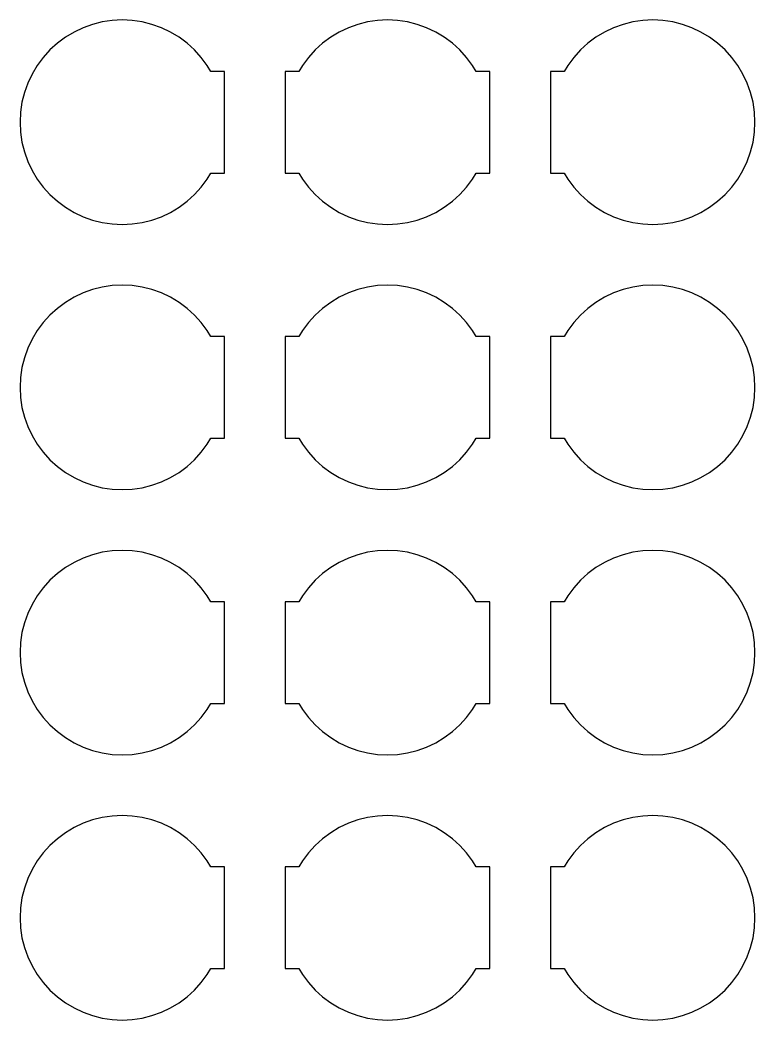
# Model space of a CAD drawing. Extents: x -5 to 101, y -4 to 66.
# Drawn here: x 22.03 to 46.97, y 32.03 to 65.97 of the extents above; entities that cross this region are included whole.
import ezdxf

# ---------------------------------------------------------------- set-up
doc = ezdxf.new("R2010")
doc.units = 0

msp = doc.modelspace()

# ---------------------------------------------------------------- linework, layer by layer
for p, q in [((24.823, 65.9033), (24.4927, 65.8206)), ((25.1599, 65.9533), (24.823, 65.9033)), ((25.5, 65.97), (25.1599, 65.9533)), ((25.8401, 65.9533), (25.5, 65.97)), ((26.177, 65.9033), (25.8401, 65.9533)), ((26.5073, 65.8206), (26.177, 65.9033)), ((33.823, 65.9033), (33.4927, 65.8206)), ((34.1599, 65.9533), (33.823, 65.9033)), ((34.5, 65.97), (34.1599, 65.9533)), ((34.8401, 65.9533), (34.5, 65.97)), ((35.177, 65.9033), (34.8401, 65.9533)), ((35.5073, 65.8206), (35.177, 65.9033)), ((42.823, 65.9033), (42.4927, 65.8206)), ((43.1599, 65.9533), (42.823, 65.9033)), ((43.5, 65.97), (43.1599, 65.9533)), ((43.8401, 65.9533), (43.5, 65.97)), ((44.177, 65.9033), (43.8401, 65.9533)), ((44.5073, 65.8206), (44.177, 65.9033)), ((23.8643, 65.5603), (23.5722, 65.3852)), ((24.1721, 65.7059), (23.8643, 65.5603)), ((24.4927, 65.8206), (24.1721, 65.7059)), ((26.8279, 65.7059), (26.5073, 65.8206)), ((27.1358, 65.5603), (26.8279, 65.7059)), ((27.4278, 65.3852), (27.1358, 65.5603)), ((32.8642, 65.5603), (32.5722, 65.3852)), ((33.1721, 65.7059), (32.8642, 65.5603)), ((33.4927, 65.8206), (33.1721, 65.7059)), ((35.8279, 65.7059), (35.5073, 65.8206)), ((36.1358, 65.5603), (35.8279, 65.7059)), ((36.4278, 65.3852), (36.1358, 65.5603)), ((41.8642, 65.5603), (41.5722, 65.3852)), ((42.1721, 65.7059), (41.8642, 65.5603)), ((42.4927, 65.8206), (42.1721, 65.7059)), ((44.8279, 65.7059), (44.5073, 65.8206)), ((45.1357, 65.5603), (44.8279, 65.7059)), ((45.4278, 65.3852), (45.1357, 65.5603)), ((23.2987, 65.1823), (23.0463, 64.9537)), ((23.5722, 65.3852), (23.2987, 65.1823)), ((27.7014, 65.1823), (27.4278, 65.3852)), ((27.9537, 64.9537), (27.7014, 65.1823)), ((32.2986, 65.1823), (32.0463, 64.9537)), ((32.5722, 65.3852), (32.2986, 65.1823)), ((36.7014, 65.1823), (36.4278, 65.3852)), ((36.9537, 64.9537), (36.7014, 65.1823)), ((41.2986, 65.1823), (41.0463, 64.9537)), ((41.5722, 65.3852), (41.2986, 65.1823)), ((45.7013, 65.1823), (45.4278, 65.3852)), ((45.9537, 64.9537), (45.7013, 65.1823)), ((23.0463, 64.9537), (22.8177, 64.7013)), ((28.1824, 64.7013), (27.9537, 64.9537)), ((32.0463, 64.9537), (31.8176, 64.7013)), ((37.1824, 64.7013), (36.9537, 64.9537)), ((41.0463, 64.9537), (40.8176, 64.7013)), ((46.1823, 64.7013), (45.9537, 64.9537)), ((22.8177, 64.7013), (22.6148, 64.4278)), ((28.3852, 64.4278), (28.1824, 64.7013)), ((31.8176, 64.7013), (31.6148, 64.4278)), ((37.3852, 64.4278), (37.1824, 64.7013)), ((40.8176, 64.7013), (40.6148, 64.4278)), ((46.3852, 64.4278), (46.1823, 64.7013)), ((22.6148, 64.4278), (22.4397, 64.1357)), ((28.5068, 64.225), (28.3852, 64.4278)), ((28.97, 64.225), (28.5068, 64.225)), ((28.97, 60.775), (28.97, 64.225)), ((31.4932, 64.225), (31.03, 64.225)), ((31.03, 64.225), (31.03, 60.775)), ((31.6148, 64.4278), (31.4932, 64.225)), ((37.5068, 64.225), (37.3852, 64.4278)), ((37.97, 64.225), (37.5068, 64.225)), ((37.97, 60.775), (37.97, 64.225)), ((40.4932, 64.225), (40.03, 64.225)), ((40.03, 64.225), (40.03, 60.775)), ((40.6148, 64.4278), (40.4932, 64.225)), ((46.5603, 64.1357), (46.3852, 64.4278)), ((22.2941, 63.8279), (22.1794, 63.5073)), ((22.4397, 64.1357), (22.2941, 63.8279)), ((46.7059, 63.8279), (46.5603, 64.1357)), ((46.8206, 63.5073), (46.7059, 63.8279)), ((22.1794, 63.5073), (22.0967, 63.177)), ((46.9033, 63.177), (46.8206, 63.5073)), ((22.0967, 63.177), (22.0467, 62.8401)), ((46.9533, 62.8401), (46.9033, 63.177)), ((22.0467, 62.8401), (22.03, 62.5)), ((46.97, 62.5), (46.9533, 62.8401)), ((22.03, 62.5), (22.0467, 62.1599)), ((46.9533, 62.1599), (46.97, 62.5)), ((22.0467, 62.1599), (22.0967, 61.823)), ((46.9033, 61.823), (46.9533, 62.1599)), ((22.0967, 61.823), (22.1794, 61.4927)), ((46.8206, 61.4927), (46.9033, 61.823)), ((22.1794, 61.4927), (22.2941, 61.1721)), ((46.7059, 61.1721), (46.8206, 61.4927)), ((22.2941, 61.1721), (22.4397, 60.8643)), ((46.5603, 60.8643), (46.7059, 61.1721)), ((22.4397, 60.8643), (22.6148, 60.5722)), ((28.3852, 60.5722), (28.5068, 60.775)), ((28.5068, 60.775), (28.97, 60.775)), ((31.03, 60.775), (31.4932, 60.775)), ((31.4932, 60.775), (31.6148, 60.5722)), ((37.3852, 60.5722), (37.5068, 60.775)), ((37.5068, 60.775), (37.97, 60.775)), ((40.03, 60.775), (40.4932, 60.775)), ((40.4932, 60.775), (40.6148, 60.5722)), ((46.3852, 60.5722), (46.5603, 60.8643)), ((22.6148, 60.5722), (22.8177, 60.2987)), ((28.1824, 60.2987), (28.3852, 60.5722)), ((31.6148, 60.5722), (31.8176, 60.2987)), ((37.1824, 60.2987), (37.3852, 60.5722)), ((40.6148, 60.5722), (40.8176, 60.2987)), ((46.1823, 60.2987), (46.3852, 60.5722)), ((22.8177, 60.2987), (23.0463, 60.0463)), ((27.9537, 60.0463), (28.1824, 60.2987)), ((31.8176, 60.2987), (32.0463, 60.0463)), ((36.9537, 60.0463), (37.1824, 60.2987)), ((40.8176, 60.2987), (41.0463, 60.0463)), ((45.9537, 60.0463), (46.1823, 60.2987)), ((23.0463, 60.0463), (23.2987, 59.8177)), ((23.2987, 59.8177), (23.5722, 59.6148)), ((27.4278, 59.6148), (27.7014, 59.8177)), ((27.7014, 59.8177), (27.9537, 60.0463)), ((32.0463, 60.0463), (32.2986, 59.8177)), ((32.2986, 59.8177), (32.5722, 59.6148)), ((36.4278, 59.6148), (36.7014, 59.8177)), ((36.7014, 59.8177), (36.9537, 60.0463)), ((41.0463, 60.0463), (41.2986, 59.8177)), ((41.2986, 59.8177), (41.5722, 59.6148)), ((45.4278, 59.6148), (45.7013, 59.8177)), ((45.7013, 59.8177), (45.9537, 60.0463)), ((23.5722, 59.6148), (23.8643, 59.4397)), ((23.8643, 59.4397), (24.1721, 59.2941)), ((26.8279, 59.2941), (27.1358, 59.4397)), ((27.1358, 59.4397), (27.4278, 59.6148)), ((32.5722, 59.6148), (32.8642, 59.4397)), ((32.8642, 59.4397), (33.1721, 59.2941)), ((35.8279, 59.2941), (36.1358, 59.4397)), ((36.1358, 59.4397), (36.4278, 59.6148)), ((41.5722, 59.6148), (41.8642, 59.4397)), ((41.8642, 59.4397), (42.1721, 59.2941)), ((44.8279, 59.2941), (45.1357, 59.4397)), ((45.1357, 59.4397), (45.4278, 59.6148)), ((24.1721, 59.2941), (24.4927, 59.1794)), ((24.4927, 59.1794), (24.823, 59.0967)), ((24.823, 59.0967), (25.1599, 59.0467)), ((25.8401, 59.0467), (26.177, 59.0967)), ((26.177, 59.0967), (26.5073, 59.1794)), ((26.5073, 59.1794), (26.8279, 59.2941)), ((33.1721, 59.2941), (33.4927, 59.1794)), ((33.4927, 59.1794), (33.823, 59.0967)), ((33.823, 59.0967), (34.1599, 59.0467)), ((34.8401, 59.0467), (35.177, 59.0967)), ((35.177, 59.0967), (35.5073, 59.1794)), ((35.5073, 59.1794), (35.8279, 59.2941)), ((42.1721, 59.2941), (42.4927, 59.1794)), ((42.4927, 59.1794), (42.823, 59.0967)), ((42.823, 59.0967), (43.1599, 59.0467)), ((43.8401, 59.0467), (44.177, 59.0967)), ((44.177, 59.0967), (44.5073, 59.1794)), ((44.5073, 59.1794), (44.8279, 59.2941)), ((25.1599, 59.0467), (25.5, 59.03)), ((25.5, 59.03), (25.8401, 59.0467)), ((34.1599, 59.0467), (34.5, 59.03)), ((34.5, 59.03), (34.8401, 59.0467)), ((43.1599, 59.0467), (43.5, 59.03)), ((43.5, 59.03), (43.8401, 59.0467)), ((24.1721, 56.7059), (23.8643, 56.5603)), ((24.4927, 56.8206), (24.1721, 56.7059)), ((24.823, 56.9033), (24.4927, 56.8206)), ((25.1599, 56.9533), (24.823, 56.9033)), ((25.5, 56.97), (25.1599, 56.9533)), ((25.8401, 56.9533), (25.5, 56.97)), ((26.177, 56.9033), (25.8401, 56.9533)), ((26.5073, 56.8206), (26.177, 56.9033)), ((26.8279, 56.7059), (26.5073, 56.8206)), ((27.1358, 56.5603), (26.8279, 56.7059)), ((33.1721, 56.7059), (32.8642, 56.5603)), ((33.4927, 56.8206), (33.1721, 56.7059)), ((33.823, 56.9033), (33.4927, 56.8206)), ((34.1599, 56.9533), (33.823, 56.9033)), ((34.5, 56.97), (34.1599, 56.9533)), ((34.8401, 56.9533), (34.5, 56.97)), ((35.177, 56.9033), (34.8401, 56.9533)), ((35.5073, 56.8206), (35.177, 56.9033)), ((35.8279, 56.7059), (35.5073, 56.8206)), ((36.1358, 56.5603), (35.8279, 56.7059)), ((42.1721, 56.7059), (41.8642, 56.5603)), ((42.4927, 56.8206), (42.1721, 56.7059)), ((42.823, 56.9033), (42.4927, 56.8206)), ((43.1599, 56.9533), (42.823, 56.9033)), ((43.5, 56.97), (43.1599, 56.9533)), ((43.8401, 56.9533), (43.5, 56.97)), ((44.177, 56.9033), (43.8401, 56.9533)), ((44.5073, 56.8206), (44.177, 56.9033)), ((44.8279, 56.7059), (44.5073, 56.8206)), ((45.1357, 56.5603), (44.8279, 56.7059)), ((23.5722, 56.3852), (23.2987, 56.1823)), ((23.8643, 56.5603), (23.5722, 56.3852)), ((27.4278, 56.3852), (27.1358, 56.5603)), ((27.7014, 56.1823), (27.4278, 56.3852)), ((32.5722, 56.3852), (32.2986, 56.1823)), ((32.8642, 56.5603), (32.5722, 56.3852)), ((36.4278, 56.3852), (36.1358, 56.5603)), ((36.7014, 56.1823), (36.4278, 56.3852)), ((41.5722, 56.3852), (41.2986, 56.1823)), ((41.8642, 56.5603), (41.5722, 56.3852)), ((45.4278, 56.3852), (45.1357, 56.5603)), ((45.7013, 56.1823), (45.4278, 56.3852)), ((23.2987, 56.1823), (23.0463, 55.9537)), ((27.9537, 55.9537), (27.7014, 56.1823)), ((32.2986, 56.1823), (32.0463, 55.9537)), ((36.9537, 55.9537), (36.7014, 56.1823)), ((41.2986, 56.1823), (41.0463, 55.9537)), ((45.9537, 55.9537), (45.7013, 56.1823)), ((22.8177, 55.7013), (22.6148, 55.4278)), ((23.0463, 55.9537), (22.8177, 55.7013)), ((28.1824, 55.7013), (27.9537, 55.9537)), ((28.3852, 55.4278), (28.1824, 55.7013)), ((31.8176, 55.7013), (31.6148, 55.4278)), ((32.0463, 55.9537), (31.8176, 55.7013)), ((37.1824, 55.7013), (36.9537, 55.9537)), ((37.3852, 55.4278), (37.1824, 55.7013)), ((40.8176, 55.7013), (40.6148, 55.4278)), ((41.0463, 55.9537), (40.8176, 55.7013)), ((46.1823, 55.7013), (45.9537, 55.9537)), ((46.3852, 55.4278), (46.1823, 55.7013)), ((22.6148, 55.4278), (22.4397, 55.1357)), ((28.5068, 55.225), (28.3852, 55.4278)), ((31.6148, 55.4278), (31.4932, 55.225)), ((37.5068, 55.225), (37.3852, 55.4278)), ((40.6148, 55.4278), (40.4932, 55.225)), ((46.5603, 55.1357), (46.3852, 55.4278)), ((22.4397, 55.1357), (22.2941, 54.8279)), ((28.97, 55.225), (28.5068, 55.225)), ((28.97, 51.775), (28.97, 55.225)), ((31.4932, 55.225), (31.03, 55.225)), ((31.03, 55.225), (31.03, 51.775)), ((37.97, 55.225), (37.5068, 55.225)), ((37.97, 51.775), (37.97, 55.225)), ((40.4932, 55.225), (40.03, 55.225)), ((40.03, 55.225), (40.03, 51.775)), ((46.7059, 54.8279), (46.5603, 55.1357)), ((22.2941, 54.8279), (22.1794, 54.5073)), ((46.8206, 54.5073), (46.7059, 54.8279)), ((22.1794, 54.5073), (22.0967, 54.177)), ((46.9033, 54.177), (46.8206, 54.5073)), ((22.0967, 54.177), (22.0467, 53.8401)), ((46.9533, 53.8401), (46.9033, 54.177)), ((22.0467, 53.8401), (22.03, 53.5)), ((46.97, 53.5), (46.9533, 53.8401)), ((22.03, 53.5), (22.0467, 53.1599)), ((46.9533, 53.1599), (46.97, 53.5)), ((22.0467, 53.1599), (22.0967, 52.823)), ((46.9033, 52.823), (46.9533, 53.1599)), ((22.0967, 52.823), (22.1794, 52.4927)), ((46.8206, 52.4927), (46.9033, 52.823)), ((22.1794, 52.4927), (22.2941, 52.1721)), ((46.7059, 52.1721), (46.8206, 52.4927)), ((22.2941, 52.1721), (22.4397, 51.8643)), ((46.5603, 51.8643), (46.7059, 52.1721)), ((22.4397, 51.8643), (22.6148, 51.5722)), ((28.3852, 51.5722), (28.5068, 51.775)), ((28.5068, 51.775), (28.97, 51.775)), ((31.03, 51.775), (31.4932, 51.775)), ((31.4932, 51.775), (31.6148, 51.5722)), ((37.3852, 51.5722), (37.5068, 51.775)), ((37.5068, 51.775), (37.97, 51.775)), ((40.03, 51.775), (40.4932, 51.775)), ((40.4932, 51.775), (40.6148, 51.5722)), ((46.3852, 51.5722), (46.5603, 51.8643)), ((22.6148, 51.5722), (22.8177, 51.2987)), ((22.8177, 51.2987), (23.0463, 51.0463)), ((27.9537, 51.0463), (28.1824, 51.2987)), ((28.1824, 51.2987), (28.3852, 51.5722)), ((31.6148, 51.5722), (31.8176, 51.2987)), ((31.8176, 51.2987), (32.0463, 51.0463)), ((36.9537, 51.0463), (37.1824, 51.2987)), ((37.1824, 51.2987), (37.3852, 51.5722)), ((40.6148, 51.5722), (40.8176, 51.2987)), ((40.8176, 51.2987), (41.0463, 51.0463)), ((45.9537, 51.0463), (46.1823, 51.2987)), ((46.1823, 51.2987), (46.3852, 51.5722)), ((23.0463, 51.0463), (23.2987, 50.8177)), ((27.7014, 50.8177), (27.9537, 51.0463)), ((32.0463, 51.0463), (32.2986, 50.8177)), ((36.7014, 50.8177), (36.9537, 51.0463)), ((41.0463, 51.0463), (41.2986, 50.8177)), ((45.7013, 50.8177), (45.9537, 51.0463)), ((23.2987, 50.8177), (23.5722, 50.6148)), ((23.5722, 50.6148), (23.8643, 50.4397)), ((27.1358, 50.4397), (27.4278, 50.6148)), ((27.4278, 50.6148), (27.7014, 50.8177)), ((32.2986, 50.8177), (32.5722, 50.6148)), ((32.5722, 50.6148), (32.8642, 50.4397)), ((36.1358, 50.4397), (36.4278, 50.6148)), ((36.4278, 50.6148), (36.7014, 50.8177)), ((41.2986, 50.8177), (41.5722, 50.6148)), ((41.5722, 50.6148), (41.8642, 50.4397)), ((45.1357, 50.4397), (45.4278, 50.6148)), ((45.4278, 50.6148), (45.7013, 50.8177)), ((23.8643, 50.4397), (24.1721, 50.2941)), ((24.1721, 50.2941), (24.4927, 50.1794)), ((26.5073, 50.1794), (26.8279, 50.2941)), ((26.8279, 50.2941), (27.1358, 50.4397)), ((32.8642, 50.4397), (33.1721, 50.2941)), ((33.1721, 50.2941), (33.4927, 50.1794)), ((35.5073, 50.1794), (35.8279, 50.2941)), ((35.8279, 50.2941), (36.1358, 50.4397)), ((41.8642, 50.4397), (42.1721, 50.2941)), ((42.1721, 50.2941), (42.4927, 50.1794)), ((44.5073, 50.1794), (44.8279, 50.2941)), ((44.8279, 50.2941), (45.1357, 50.4397)), ((24.4927, 50.1794), (24.823, 50.0967)), ((24.823, 50.0967), (25.1599, 50.0467)), ((25.1599, 50.0467), (25.5, 50.03)), ((25.5, 50.03), (25.8401, 50.0467)), ((25.8401, 50.0467), (26.177, 50.0967)), ((26.177, 50.0967), (26.5073, 50.1794)), ((33.4927, 50.1794), (33.823, 50.0967)), ((33.823, 50.0967), (34.1599, 50.0467)), ((34.1599, 50.0467), (34.5, 50.03)), ((34.5, 50.03), (34.8401, 50.0467)), ((34.8401, 50.0467), (35.177, 50.0967)), ((35.177, 50.0967), (35.5073, 50.1794)), ((42.4927, 50.1794), (42.823, 50.0967)), ((42.823, 50.0967), (43.1599, 50.0467)), ((43.1599, 50.0467), (43.5, 50.03)), ((43.5, 50.03), (43.8401, 50.0467)), ((43.8401, 50.0467), (44.177, 50.0967)), ((44.177, 50.0967), (44.5073, 50.1794)), ((24.823, 47.9033), (24.4927, 47.8206)), ((25.1599, 47.9533), (24.823, 47.9033)), ((25.5, 47.97), (25.1599, 47.9533)), ((25.8401, 47.9533), (25.5, 47.97)), ((26.177, 47.9033), (25.8401, 47.9533)), ((26.5073, 47.8206), (26.177, 47.9033)), ((33.823, 47.9033), (33.4927, 47.8206)), ((34.1599, 47.9533), (33.823, 47.9033)), ((34.5, 47.97), (34.1599, 47.9533)), ((34.8401, 47.9533), (34.5, 47.97)), ((35.177, 47.9033), (34.8401, 47.9533)), ((35.5073, 47.8206), (35.177, 47.9033)), ((42.823, 47.9033), (42.4927, 47.8206)), ((43.1599, 47.9533), (42.823, 47.9033)), ((43.5, 47.97), (43.1599, 47.9533)), ((43.8401, 47.9533), (43.5, 47.97)), ((44.177, 47.9033), (43.8401, 47.9533)), ((44.5073, 47.8206), (44.177, 47.9033)), ((23.8643, 47.5603), (23.5722, 47.3852)), ((24.1721, 47.7059), (23.8643, 47.5603)), ((24.4927, 47.8206), (24.1721, 47.7059)), ((26.8279, 47.7059), (26.5073, 47.8206)), ((27.1358, 47.5603), (26.8279, 47.7059)), ((27.4278, 47.3852), (27.1358, 47.5603)), ((32.8642, 47.5603), (32.5722, 47.3852)), ((33.1721, 47.7059), (32.8642, 47.5603)), ((33.4927, 47.8206), (33.1721, 47.7059)), ((35.8279, 47.7059), (35.5073, 47.8206)), ((36.1358, 47.5603), (35.8279, 47.7059)), ((36.4278, 47.3852), (36.1358, 47.5603)), ((41.8642, 47.5603), (41.5722, 47.3852)), ((42.1721, 47.7059), (41.8642, 47.5603)), ((42.4927, 47.8206), (42.1721, 47.7059)), ((44.8279, 47.7059), (44.5073, 47.8206)), ((45.1357, 47.5603), (44.8279, 47.7059)), ((45.4278, 47.3852), (45.1357, 47.5603)), ((23.2987, 47.1823), (23.0463, 46.9537)), ((23.5722, 47.3852), (23.2987, 47.1823)), ((27.7014, 47.1823), (27.4278, 47.3852)), ((27.9537, 46.9537), (27.7014, 47.1823)), ((32.2986, 47.1823), (32.0463, 46.9537)), ((32.5722, 47.3852), (32.2986, 47.1823)), ((36.7014, 47.1823), (36.4278, 47.3852)), ((36.9537, 46.9537), (36.7014, 47.1823)), ((41.2986, 47.1823), (41.0463, 46.9537)), ((41.5722, 47.3852), (41.2986, 47.1823)), ((45.7013, 47.1823), (45.4278, 47.3852)), ((45.9537, 46.9537), (45.7013, 47.1823)), ((23.0463, 46.9537), (22.8177, 46.7013)), ((28.1824, 46.7013), (27.9537, 46.9537)), ((32.0463, 46.9537), (31.8176, 46.7013)), ((37.1824, 46.7013), (36.9537, 46.9537)), ((41.0463, 46.9537), (40.8176, 46.7013)), ((46.1823, 46.7013), (45.9537, 46.9537)), ((22.8177, 46.7013), (22.6148, 46.4278)), ((28.3852, 46.4278), (28.1824, 46.7013)), ((31.8176, 46.7013), (31.6148, 46.4278)), ((37.3852, 46.4278), (37.1824, 46.7013)), ((40.8176, 46.7013), (40.6148, 46.4278)), ((46.3852, 46.4278), (46.1823, 46.7013)), ((22.6148, 46.4278), (22.4397, 46.1357)), ((28.5068, 46.225), (28.3852, 46.4278)), ((28.97, 46.225), (28.5068, 46.225)), ((28.97, 42.775), (28.97, 46.225)), ((31.4932, 46.225), (31.03, 46.225)), ((31.03, 46.225), (31.03, 42.775)), ((31.6148, 46.4278), (31.4932, 46.225)), ((37.5068, 46.225), (37.3852, 46.4278)), ((37.97, 46.225), (37.5068, 46.225)), ((37.97, 42.775), (37.97, 46.225)), ((40.4932, 46.225), (40.03, 46.225)), ((40.03, 46.225), (40.03, 42.775)), ((40.6148, 46.4278), (40.4932, 46.225)), ((46.5603, 46.1357), (46.3852, 46.4278)), ((22.2941, 45.8279), (22.1794, 45.5073)), ((22.4397, 46.1357), (22.2941, 45.8279)), ((46.7059, 45.8279), (46.5603, 46.1357)), ((46.8206, 45.5073), (46.7059, 45.8279)), ((22.1794, 45.5073), (22.0967, 45.177)), ((46.9033, 45.177), (46.8206, 45.5073)), ((22.0967, 45.177), (22.0467, 44.8401)), ((46.9533, 44.8401), (46.9033, 45.177)), ((22.0467, 44.8401), (22.03, 44.5)), ((46.97, 44.5), (46.9533, 44.8401)), ((22.03, 44.5), (22.0467, 44.1599)), ((46.9533, 44.1599), (46.97, 44.5)), ((22.0467, 44.1599), (22.0967, 43.823)), ((46.9033, 43.823), (46.9533, 44.1599)), ((22.0967, 43.823), (22.1794, 43.4927)), ((46.8206, 43.4927), (46.9033, 43.823)), ((22.1794, 43.4927), (22.2941, 43.1721)), ((46.7059, 43.1721), (46.8206, 43.4927)), ((22.2941, 43.1721), (22.4397, 42.8643)), ((46.5603, 42.8643), (46.7059, 43.1721)), ((22.4397, 42.8643), (22.6148, 42.5722)), ((28.3852, 42.5722), (28.5068, 42.775)), ((28.5068, 42.775), (28.97, 42.775)), ((31.03, 42.775), (31.4932, 42.775)), ((31.4932, 42.775), (31.6148, 42.5722)), ((37.3852, 42.5722), (37.5068, 42.775)), ((37.5068, 42.775), (37.97, 42.775)), ((40.03, 42.775), (40.4932, 42.775)), ((40.4932, 42.775), (40.6148, 42.5722)), ((46.3852, 42.5722), (46.5603, 42.8643)), ((22.6148, 42.5722), (22.8177, 42.2987)), ((28.1824, 42.2987), (28.3852, 42.5722)), ((31.6148, 42.5722), (31.8176, 42.2987)), ((37.1824, 42.2987), (37.3852, 42.5722)), ((40.6148, 42.5722), (40.8176, 42.2987)), ((46.1823, 42.2987), (46.3852, 42.5722)), ((22.8177, 42.2987), (23.0463, 42.0463)), ((27.9537, 42.0463), (28.1824, 42.2987)), ((31.8176, 42.2987), (32.0463, 42.0463)), ((36.9537, 42.0463), (37.1824, 42.2987)), ((40.8176, 42.2987), (41.0463, 42.0463)), ((45.9537, 42.0463), (46.1823, 42.2987)), ((23.0463, 42.0463), (23.2987, 41.8177)), ((23.2987, 41.8177), (23.5722, 41.6148)), ((27.4278, 41.6148), (27.7014, 41.8177)), ((27.7014, 41.8177), (27.9537, 42.0463)), ((32.0463, 42.0463), (32.2986, 41.8177)), ((32.2986, 41.8177), (32.5722, 41.6148)), ((36.4278, 41.6148), (36.7014, 41.8177)), ((36.7014, 41.8177), (36.9537, 42.0463)), ((41.0463, 42.0463), (41.2986, 41.8177)), ((41.2986, 41.8177), (41.5722, 41.6148)), ((45.4278, 41.6148), (45.7013, 41.8177)), ((45.7013, 41.8177), (45.9537, 42.0463)), ((23.5722, 41.6148), (23.8643, 41.4397)), ((23.8643, 41.4397), (24.1721, 41.2941)), ((26.8279, 41.2941), (27.1358, 41.4397)), ((27.1358, 41.4397), (27.4278, 41.6148)), ((32.5722, 41.6148), (32.8642, 41.4397)), ((32.8642, 41.4397), (33.1721, 41.2941)), ((35.8279, 41.2941), (36.1358, 41.4397)), ((36.1358, 41.4397), (36.4278, 41.6148)), ((41.5722, 41.6148), (41.8642, 41.4397)), ((41.8642, 41.4397), (42.1721, 41.2941)), ((44.8279, 41.2941), (45.1357, 41.4397)), ((45.1357, 41.4397), (45.4278, 41.6148)), ((24.1721, 41.2941), (24.4927, 41.1794)), ((24.4927, 41.1794), (24.823, 41.0967)), ((24.823, 41.0967), (25.1599, 41.0467)), ((25.8401, 41.0467), (26.177, 41.0967)), ((26.177, 41.0967), (26.5073, 41.1794)), ((26.5073, 41.1794), (26.8279, 41.2941)), ((33.1721, 41.2941), (33.4927, 41.1794)), ((33.4927, 41.1794), (33.823, 41.0967)), ((33.823, 41.0967), (34.1599, 41.0467)), ((34.8401, 41.0467), (35.177, 41.0967)), ((35.177, 41.0967), (35.5073, 41.1794)), ((35.5073, 41.1794), (35.8279, 41.2941)), ((42.1721, 41.2941), (42.4927, 41.1794)), ((42.4927, 41.1794), (42.823, 41.0967)), ((42.823, 41.0967), (43.1599, 41.0467)), ((43.8401, 41.0467), (44.177, 41.0967)), ((44.177, 41.0967), (44.5073, 41.1794)), ((44.5073, 41.1794), (44.8279, 41.2941)), ((25.1599, 41.0467), (25.5, 41.03)), ((25.5, 41.03), (25.8401, 41.0467)), ((34.1599, 41.0467), (34.5, 41.03)), ((34.5, 41.03), (34.8401, 41.0467)), ((43.1599, 41.0467), (43.5, 41.03)), ((43.5, 41.03), (43.8401, 41.0467)), ((24.1721, 38.7059), (23.8643, 38.5603)), ((24.4927, 38.8206), (24.1721, 38.7059)), ((24.823, 38.9033), (24.4927, 38.8206)), ((25.1599, 38.9533), (24.823, 38.9033)), ((25.5, 38.97), (25.1599, 38.9533)), ((25.8401, 38.9533), (25.5, 38.97)), ((26.177, 38.9033), (25.8401, 38.9533)), ((26.5073, 38.8206), (26.177, 38.9033)), ((26.8279, 38.7059), (26.5073, 38.8206)), ((27.1358, 38.5603), (26.8279, 38.7059)), ((33.1721, 38.7059), (32.8642, 38.5603)), ((33.4927, 38.8206), (33.1721, 38.7059)), ((33.823, 38.9033), (33.4927, 38.8206)), ((34.1599, 38.9533), (33.823, 38.9033)), ((34.5, 38.97), (34.1599, 38.9533)), ((34.8401, 38.9533), (34.5, 38.97)), ((35.177, 38.9033), (34.8401, 38.9533)), ((35.5073, 38.8206), (35.177, 38.9033)), ((35.8279, 38.7059), (35.5073, 38.8206)), ((36.1358, 38.5603), (35.8279, 38.7059)), ((42.1721, 38.7059), (41.8642, 38.5603)), ((42.4927, 38.8206), (42.1721, 38.7059)), ((42.823, 38.9033), (42.4927, 38.8206)), ((43.1599, 38.9533), (42.823, 38.9033)), ((43.5, 38.97), (43.1599, 38.9533)), ((43.8401, 38.9533), (43.5, 38.97)), ((44.177, 38.9033), (43.8401, 38.9533)), ((44.5073, 38.8206), (44.177, 38.9033)), ((44.8279, 38.7059), (44.5073, 38.8206)), ((45.1357, 38.5603), (44.8279, 38.7059)), ((23.5722, 38.3852), (23.2987, 38.1823)), ((23.8643, 38.5603), (23.5722, 38.3852)), ((27.4278, 38.3852), (27.1358, 38.5603)), ((27.7014, 38.1823), (27.4278, 38.3852)), ((32.5722, 38.3852), (32.2986, 38.1823)), ((32.8642, 38.5603), (32.5722, 38.3852)), ((36.4278, 38.3852), (36.1358, 38.5603)), ((36.7014, 38.1823), (36.4278, 38.3852)), ((41.5722, 38.3852), (41.2986, 38.1823)), ((41.8642, 38.5603), (41.5722, 38.3852)), ((45.4278, 38.3852), (45.1357, 38.5603)), ((45.7013, 38.1823), (45.4278, 38.3852)), ((23.2987, 38.1823), (23.0463, 37.9537)), ((27.9537, 37.9537), (27.7014, 38.1823)), ((32.2986, 38.1823), (32.0463, 37.9537)), ((36.9537, 37.9537), (36.7014, 38.1823)), ((41.2986, 38.1823), (41.0463, 37.9537)), ((45.9537, 37.9537), (45.7013, 38.1823)), ((22.8177, 37.7013), (22.6148, 37.4278)), ((23.0463, 37.9537), (22.8177, 37.7013)), ((28.1824, 37.7013), (27.9537, 37.9537)), ((28.3852, 37.4278), (28.1824, 37.7013)), ((31.8176, 37.7013), (31.6148, 37.4278)), ((32.0463, 37.9537), (31.8176, 37.7013)), ((37.1824, 37.7013), (36.9537, 37.9537)), ((37.3852, 37.4278), (37.1824, 37.7013)), ((40.8176, 37.7013), (40.6148, 37.4278)), ((41.0463, 37.9537), (40.8176, 37.7013)), ((46.1823, 37.7013), (45.9537, 37.9537)), ((46.3852, 37.4278), (46.1823, 37.7013)), ((22.6148, 37.4278), (22.4397, 37.1357)), ((28.5068, 37.225), (28.3852, 37.4278)), ((31.6148, 37.4278), (31.4932, 37.225)), ((37.5068, 37.225), (37.3852, 37.4278)), ((40.6148, 37.4278), (40.4932, 37.225)), ((46.5603, 37.1357), (46.3852, 37.4278)), ((22.4397, 37.1357), (22.2941, 36.8279)), ((28.97, 37.225), (28.5068, 37.225)), ((28.97, 33.775), (28.97, 37.225)), ((31.4932, 37.225), (31.03, 37.225)), ((31.03, 37.225), (31.03, 33.775)), ((37.97, 37.225), (37.5068, 37.225)), ((37.97, 33.775), (37.97, 37.225)), ((40.4932, 37.225), (40.03, 37.225)), ((40.03, 37.225), (40.03, 33.775)), ((46.7059, 36.8279), (46.5603, 37.1357)), ((22.2941, 36.8279), (22.1794, 36.5073)), ((46.8206, 36.5073), (46.7059, 36.8279)), ((22.1794, 36.5073), (22.0967, 36.177)), ((46.9033, 36.177), (46.8206, 36.5073)), ((22.0967, 36.177), (22.0467, 35.8401)), ((46.9533, 35.8401), (46.9033, 36.177)), ((22.0467, 35.8401), (22.03, 35.5)), ((46.97, 35.5), (46.9533, 35.8401)), ((22.03, 35.5), (22.0467, 35.1599)), ((46.9533, 35.1599), (46.97, 35.5)), ((22.0467, 35.1599), (22.0967, 34.823)), ((46.9033, 34.823), (46.9533, 35.1599)), ((22.0967, 34.823), (22.1794, 34.4927)), ((46.8206, 34.4927), (46.9033, 34.823)), ((22.1794, 34.4927), (22.2941, 34.1721)), ((46.7059, 34.1721), (46.8206, 34.4927)), ((22.2941, 34.1721), (22.4397, 33.8643)), ((46.5603, 33.8643), (46.7059, 34.1721)), ((22.4397, 33.8643), (22.6148, 33.5722)), ((28.3852, 33.5722), (28.5068, 33.775)), ((28.5068, 33.775), (28.97, 33.775)), ((31.03, 33.775), (31.4932, 33.775)), ((31.4932, 33.775), (31.6148, 33.5722)), ((37.3852, 33.5722), (37.5068, 33.775)), ((37.5068, 33.775), (37.97, 33.775)), ((40.03, 33.775), (40.4932, 33.775)), ((40.4932, 33.775), (40.6148, 33.5722)), ((46.3852, 33.5722), (46.5603, 33.8643)), ((22.6148, 33.5722), (22.8177, 33.2987)), ((22.8177, 33.2987), (23.0463, 33.0463)), ((27.9537, 33.0463), (28.1824, 33.2987)), ((28.1824, 33.2987), (28.3852, 33.5722)), ((31.6148, 33.5722), (31.8176, 33.2987)), ((31.8176, 33.2987), (32.0463, 33.0463)), ((36.9537, 33.0463), (37.1824, 33.2987)), ((37.1824, 33.2987), (37.3852, 33.5722)), ((40.6148, 33.5722), (40.8176, 33.2987)), ((40.8176, 33.2987), (41.0463, 33.0463)), ((45.9537, 33.0463), (46.1823, 33.2987)), ((46.1823, 33.2987), (46.3852, 33.5722)), ((23.0463, 33.0463), (23.2987, 32.8177)), ((27.7014, 32.8177), (27.9537, 33.0463)), ((32.0463, 33.0463), (32.2986, 32.8177)), ((36.7014, 32.8177), (36.9537, 33.0463)), ((41.0463, 33.0463), (41.2986, 32.8177)), ((45.7013, 32.8177), (45.9537, 33.0463)), ((23.2987, 32.8177), (23.5722, 32.6148)), ((23.5722, 32.6148), (23.8643, 32.4397)), ((27.1358, 32.4397), (27.4278, 32.6148)), ((27.4278, 32.6148), (27.7014, 32.8177)), ((32.2986, 32.8177), (32.5722, 32.6148)), ((32.5722, 32.6148), (32.8642, 32.4397)), ((36.1358, 32.4397), (36.4278, 32.6148)), ((36.4278, 32.6148), (36.7014, 32.8177)), ((41.2986, 32.8177), (41.5722, 32.6148)), ((41.5722, 32.6148), (41.8642, 32.4397)), ((45.1357, 32.4397), (45.4278, 32.6148)), ((45.4278, 32.6148), (45.7013, 32.8177)), ((23.8643, 32.4397), (24.1721, 32.2941)), ((24.1721, 32.2941), (24.4927, 32.1794)), ((26.5073, 32.1794), (26.8279, 32.2941)), ((26.8279, 32.2941), (27.1358, 32.4397)), ((32.8642, 32.4397), (33.1721, 32.2941)), ((33.1721, 32.2941), (33.4927, 32.1794)), ((35.5073, 32.1794), (35.8279, 32.2941)), ((35.8279, 32.2941), (36.1358, 32.4397)), ((41.8642, 32.4397), (42.1721, 32.2941)), ((42.1721, 32.2941), (42.4927, 32.1794)), ((44.5073, 32.1794), (44.8279, 32.2941)), ((44.8279, 32.2941), (45.1357, 32.4397)), ((24.4927, 32.1794), (24.823, 32.0967)), ((24.823, 32.0967), (25.1599, 32.0467)), ((25.1599, 32.0467), (25.5, 32.03)), ((25.5, 32.03), (25.8401, 32.0467)), ((25.8401, 32.0467), (26.177, 32.0967)), ((26.177, 32.0967), (26.5073, 32.1794)), ((33.4927, 32.1794), (33.823, 32.0967)), ((33.823, 32.0967), (34.1599, 32.0467)), ((34.1599, 32.0467), (34.5, 32.03)), ((34.5, 32.03), (34.8401, 32.0467)), ((34.8401, 32.0467), (35.177, 32.0967)), ((35.177, 32.0967), (35.5073, 32.1794)), ((42.4927, 32.1794), (42.823, 32.0967)), ((42.823, 32.0967), (43.1599, 32.0467)), ((43.1599, 32.0467), (43.5, 32.03)), ((43.5, 32.03), (43.8401, 32.0467)), ((43.8401, 32.0467), (44.177, 32.0967)), ((44.177, 32.0967), (44.5073, 32.1794))]:
    msp.add_line(p, q)

doc.saveas('drawing.dxf')
